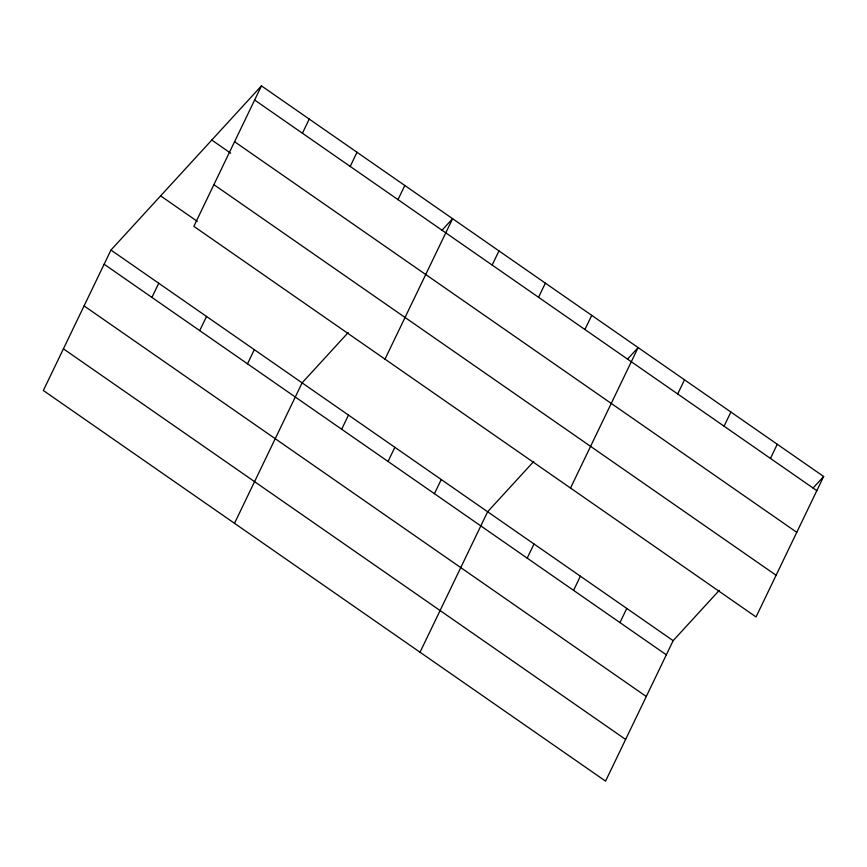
<?xml version="1.0" encoding="UTF-8"?>
<svg xmlns="http://www.w3.org/2000/svg" width="867" height="867" viewBox="0 0 867 867"><rect width="100%" height="100%" fill="white"/><g stroke="black" fill="none" stroke-linecap="round" stroke-linejoin="round"><path stroke-width="1.3" d="M261.444 85.876L193.84 226.341L756.046 616.946L823.65 476.482L261.444 85.876L110.954 250.054L43.35 390.518L605.556 781.124L673.16 640.659L719.274 590.351M151.92 297.414L158.737 283.249M199.713 330.62L206.53 316.455M302.42 133.236L309.237 119.072M247.496 363.815L254.313 349.65M350.203 166.431L357.02 152.278M234.502 523.332L302.106 382.856L348.22 332.549M397.996 199.638L404.813 185.473M341.674 429.241L348.48 415.087M384.991 359.144L452.596 218.679L441.953 230.286M388.048 461.472L394.864 447.307M492.163 265.064L498.98 250.899M434.432 493.691L441.249 479.538M538.548 297.294L545.365 283.13M420.029 652.233L487.633 511.758L533.747 461.45M584.922 329.514L591.738 315.35M527.19 558.142L534.007 543.988M570.519 488.045L638.123 347.58L627.48 359.187M573.575 590.373L580.391 576.208M677.691 393.965L684.507 379.8M619.959 622.593L626.776 608.428M724.075 426.196L730.892 412.031M770.449 458.415L777.266 444.251M813.008 488.088L823.65 476.482M254.638 100.03L816.833 490.646M234.578 141.711L796.773 532.327M211.786 140.053L230.676 153.177M213.9 184.66L776.106 575.265M160.612 195.866L197.286 221.356M110.954 250.054L673.16 640.659M104.138 264.207L666.344 654.823M84.077 305.899L646.283 696.504M63.41 348.837L625.616 739.443"/></g></svg>
